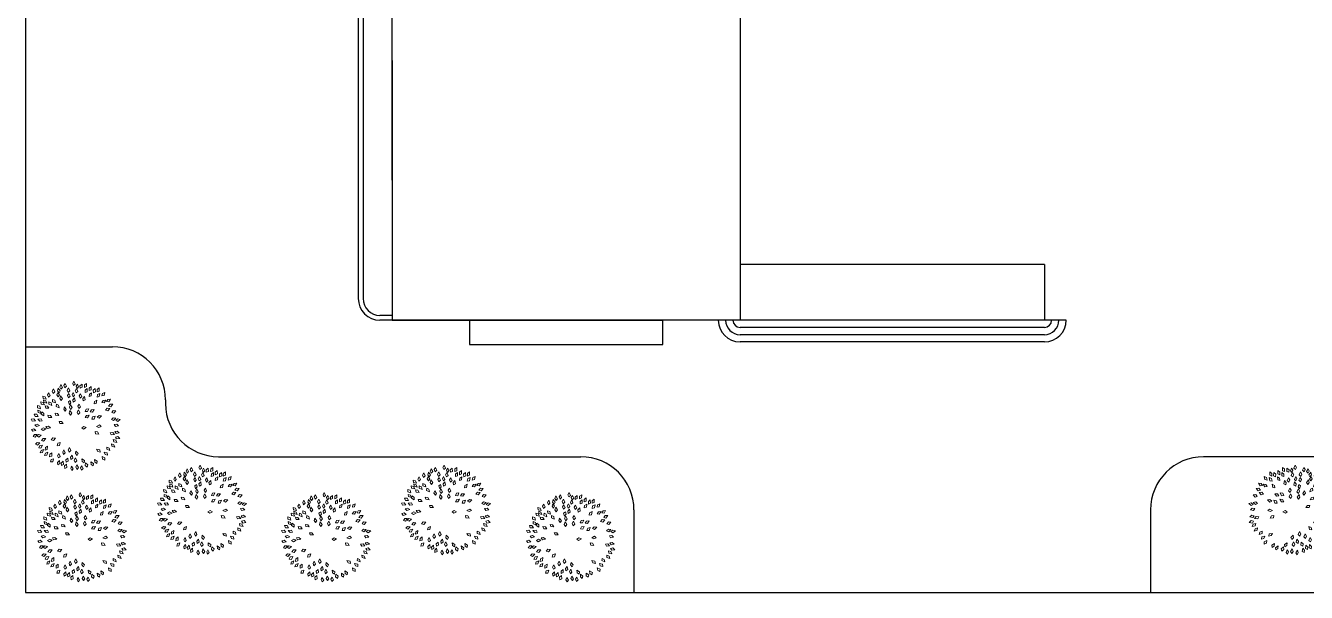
# Model space of a CAD drawing. Header units: millimetres. Extents: x 1593 to 1813, y 960 to 1110.
# Drawn here: x 1699.73 to 1720.94, y 1043.42 to 1052.81 of the extents above; entities that cross this region are included whole.
import ezdxf

# ---------------------------------------------------------------- set-up
doc = ezdxf.new("R2010")
doc.units = ezdxf.units.MM
doc.layers.add('1st floor', color=7, linetype='Continuous')
doc.layers.add('windows', color=131, linetype='Continuous')
doc.layers.add('trees', color=124, linetype='Continuous', lineweight=13)

# ---------------------------------------------------------------- blocks, each defined once
blk = doc.blocks.new('Paper Tree Plan')
at = {"layer": 'trees'}
for points in [[(-97.2, 230.6), (-96.9, 246.8), (-110.4, 257.4), (-111, 236.5)], [(-66.2, 252.1), (-66.9, 268.2), (-81, 278), (-80.3, 257.1)], [(-38.1, 246.4), (-37.5, 262.5), (-50.8, 273.3), (-51.8, 252.5)], [(-18.1, 244.6), (-11.9, 259.5), (-20.5, 274.3), (-28.7, 255.1)], [(4.3, 263.7), (10.6, 278.5), (2.1, 293.4), (-6.3, 274.3)], [(61.5, 248.8), (67.8, 263.7), (59.2, 278.5), (50.9, 259.4)], [(87.3, 240.3), (95.4, 254.3), (88.7, 270.1), (78.1, 252.1)], [(-212.7, 158.6), (-220.9, 172.5), (-237.9, 174.5), (-227.5, 156.4)], [(-182, 195.7), (-185, 211.6), (-200.3, 219.2), (-196.7, 198.7)], [(-149.3, 188.9), (-152.9, 204.6), (-168.6, 211.5), (-164, 191.2)], [(-149.4, 222), (-149.5, 238.2), (-163.2, 248.4), (-163.3, 227.6)], [(-125.4, 217.1), (-124.6, 233.2), (-137.6, 244.3), (-139, 223.4)], [(-97, 192.2), (-99.2, 208.2), (-114.1, 216.6), (-111.5, 195.9)], [(-70.8, 217.9), (-71.1, 234), (-84.9, 244.1), (-84.7, 223.2)], [(-58, 163.5), (-55.6, 179.4), (-67.6, 191.7), (-70.9, 171.1)], [(-38.2, 181.1), (-31.9, 195.9), (-40.4, 210.8), (-48.8, 191.7)], [(-12.8, 215.6), (-6.6, 230.5), (-15.3, 245.3), (-23.5, 226.1)], [(7.3, 154.7), (10.4, 170.5), (-1.1, 183.3), (-5.3, 162.8)], [(8.3, 189.4), (14.7, 204.2), (6.3, 219.1), (-2.2, 200.1)], [(38.3, 183.1), (44.6, 198), (36, 212.8), (27.7, 193.7)], [(40.3, 219.1), (46.6, 234), (38.1, 248.8), (29.7, 229.7)], [(87, 166.2), (95.7, 179.8), (89.8, 195.9), (78.3, 178.4)], [(100.3, 217.1), (110.6, 229.5), (106.7, 246.2), (93.2, 230.3)], [(105.1, 189.7), (114, 203.2), (108.4, 219.3), (96.7, 202.1)], [(142.9, 172.9), (127.8, 167.1), (123, 150.7), (142.6, 157.9)], [(137.9, 212.8), (144.3, 227.7), (135.7, 242.5), (127.4, 223.4)], [(169.7, 187.4), (176, 202.2), (167.5, 217.1), (159.1, 198)], [(201.7, 169.8), (186.5, 164.6), (181.2, 148.3), (201, 154.9)], [(206.9, 194.3), (191.3, 190.3), (184.7, 174.5), (205, 179.5)], [(-245.8, 87.1), (-255.9, 99.6), (-273.1, 99), (-260.1, 82.7)], [(-225.7, 129.3), (-236, 141.7), (-253.1, 141), (-239.9, 124.8)], [(-205.3, 102.7), (-215.7, 115), (-232.8, 114), (-219.5, 98)], [(-181.7, 153.3), (-190.7, 166.7), (-207.8, 167.7), (-196.3, 150.3)], [(-129.7, 144.6), (-133.1, 160.4), (-148.7, 167.6), (-144.5, 147.2)], [(-104.2, 91.5), (-113.2, 104.9), (-130.3, 105.9), (-118.8, 88.5)], [(-71.1, 93.5), (-77.9, 108.2), (-94.6, 111.8), (-86.1, 92.8)], [(-29.7, 113.1), (-23.4, 128), (-31.9, 142.8), (-40.3, 123.7)], [(-25.4, 74.9), (-19.1, 89.8), (-27.6, 104.6), (-36, 85.5)], [(24.4, 107.8), (31.6, 122.2), (24, 137.6), (14.4, 119)], [(24.8, 70.5), (34.1, 83.7), (28.7, 100), (16.6, 83)], [(26, 165.8), (21.7, 150.3), (32.2, 136.7), (37.9, 156.8)], [(60.3, 95), (69.7, 108.2), (64.6, 124.5), (52.3, 107.6)], [(117.8, 141.4), (103.1, 134.6), (99.5, 117.9), (118.5, 126.5)], [(166.2, 157), (151.6, 150.2), (147.9, 133.5), (166.9, 142)], [(191.3, 130.8), (175.2, 129.3), (166.3, 114.7), (187, 116.5)], [(220, 156.7), (204.1, 153.7), (196.5, 138.4), (217, 142)], [(213.9, 91), (200.9, 81.5), (200.6, 64.4), (217.6, 76.5)], [(238.6, 101.3), (223.4, 96.1), (218, 79.8), (237.8, 86.4)], [(242.5, 133.5), (227.1, 128.5), (221.6, 112.2), (241.5, 118.6)], [(-273.1, 35.6), (-285.9, 45.4), (-302.4, 40.8), (-286, 28)], [(-262.8, 8.7), (-278.8, 10.9), (-290.8, -1.3), (-270.2, -4.3)], [(-244.6, 40.6), (-256.3, 51.7), (-273.2, 48.9), (-258.3, 34.3)], [(-150.9, 56.9), (-162.7, 67.9), (-179.6, 64.9), (-164.4, 50.6)], [(-176.4, -5.3), (-161.7, -12.2), (-146.6, -4.1), (-165.4, 4.9)], [(-115.2, 42.5), (-120.5, 57.8), (-136.8, 63), (-130.1, 43.3)], [(-72.5, 53.1), (-80, 67.4), (-96.9, 70.2), (-87.4, 51.7)], [(99.6, 28.6), (83.5, 28.3), (73.4, 14.4), (94.3, 14.6)], [(126.6, 83.2), (110.6, 81.3), (102, 66.5), (122.7, 68.8)], [(173.4, 68.7), (157.3, 67.7), (147.9, 53.4), (168.7, 54.5)], [(211.4, 31.8), (227.4, 30), (239.2, 42.5), (218.5, 45)], [(258.5, 6.5), (243, 11.2), (229.2, 1.1), (249.1, -5.2)], [(263.1, 75.6), (247, 75.3), (236.8, 61.5), (257.7, 61.6)], [(282.8, 43.4), (266.7, 44.8), (255.2, 32.1), (276, 30.1)], [(-270.1, -74.4), (-286, -71.5), (-298.6, -83.1), (-278.1, -87.1)], [(-266.1, -38.8), (-281.9, -35.5), (-294.8, -46.8), (-274.4, -51.3)], [(-236.3, -46.7), (-252.3, -45), (-264, -57.5), (-243.3, -59.9)], [(-136.7, -37.8), (-152.7, -40.1), (-160.9, -55.1), (-140.3, -52.4)], [(-48.8, -13.7), (-62.8, -5.7), (-78.6, -12.5), (-60.5, -23)], [(151.5, -92), (140.9, -79.8), (123.8, -81), (137.4, -96.9)], [(185.9, -5.6), (170.2, -2.1), (157.2, -13.2), (177.5, -17.9)], [(216.9, -22.5), (202.9, -14.5), (187.1, -21.2), (205.1, -31.7)], [(215.4, -96.4), (205.1, -84), (188, -84.8), (201.2, -101)], [(246.8, -67.4), (234.3, -57.1), (217.7, -61.1), (233.6, -74.5)], [(270.9, -70.3), (260.8, -57.7), (243.7, -58.2), (256.5, -74.6)], [(281.2, -24.4), (265.4, -20.9), (252.3, -31.9), (272.6, -36.7)], [(-256.4, -91.1), (-272.2, -94.3), (-279.6, -109.8), (-259.1, -105.8)], [(-245.2, -119.4), (-260.5, -124.6), (-265.9, -140.8), (-246.1, -134.4)], [(-214.8, -139.8), (-229.4, -146.8), (-232.9, -163.5), (-213.9, -154.8)], [(-170.6, -172.7), (-154.7, -170.1), (-146.7, -154.9), (-167.3, -158.1)], [(-19, -195), (-7.9, -183.3), (-10.7, -166.4), (-25.2, -181.4)], [(34, -173.5), (40.3, -158.6), (31.8, -143.8), (23.4, -162.9)], [(70, -188.3), (76.3, -173.5), (67.8, -158.6), (59.4, -177.7)], [(112.5, -131), (107.8, -115.6), (91.7, -109.7), (97.6, -129.7)], [(191.4, -160), (189.8, -144), (175.2, -135.1), (177.1, -155.9)], [(223.1, -177.2), (217.8, -162), (201.4, -156.9), (208.2, -176.6)], [(233.5, -144.9), (225.7, -130.8), (208.8, -128.3), (218.7, -146.7)], [(255.7, -121.5), (244.2, -110.2), (227.2, -112.8), (242, -127.5)], [(-218.9, -193.5), (-203.3, -189.4), (-196.9, -173.5), (-217.1, -178.7)], [(-200.5, -225.9), (-186, -218.8), (-182.8, -202), (-201.6, -211)], [(-148.3, -247.8), (-134.6, -239.3), (-132.9, -222.3), (-150.8, -233.1)], [(-123.9, -263.8), (-110.6, -254.7), (-109.7, -237.6), (-127.1, -249.2)], [(-84.1, -271.7), (-72.3, -260.7), (-74, -243.7), (-89.4, -257.7)], [(-65, -243.8), (-51.3, -235.3), (-49.7, -218.2), (-67.5, -229)], [(-6.5, -241.4), (-0.2, -226.5), (-8.7, -211.7), (-17, -230.8)], [(22.3, -221.4), (25.3, -205.6), (13.7, -192.9), (9.7, -213.4)], [(53.5, -239.9), (54.7, -223.8), (41.8, -212.5), (40.1, -233.3)], [(84, -261.5), (86, -245.5), (73.8, -233.5), (70.9, -254.2)], [(104, -211.7), (110.3, -196.8), (101.7, -182), (93.4, -201.1)], [(107.5, -256.8), (110, -240.8), (98, -228.5), (94.6, -249.1)], [(156.4, -238.1), (151.8, -222.6), (135.7, -216.6), (141.5, -236.7)], [(161.8, -203.9), (161.1, -187.8), (146.9, -178.1), (147.7, -198.9)], [(194.8, -195.4), (190, -180), (173.9, -174.2), (179.9, -194.2)], [(-46.7, -292.3), (-40.4, -277.4), (-49, -262.6), (-57.3, -281.7)], [(-19.6, -286.5), (-10.5, -273.2), (-16, -257), (-27.9, -274.1)], [(15.3, -295.1), (23.7, -281.4), (17.5, -265.4), (6.4, -283.1)], [(63.1, -280.4), (64.8, -264.4), (52.2, -252.7), (49.9, -273.5)]]:
    blk.add_lwpolyline(points, close=True, dxfattribs=at)

msp = doc.modelspace()

# ---------------------------------------------------------------- linework, layer by layer
at = {"extrusion": (0, -1, 6.12323e-17)}
for p, q in [((1711.198, 1047.928), (1705.8, 1047.928)), ((1705.8, 1047.928, 0.24), (1705.8, 1047.928, 2.843)), ((1705.8, 1047.928, 2.843), (1706.2, 1047.928, 2.843)), ((1707.2, 1047.928, 2.843), (1705.8, 1047.928, 2.843)), ((1705.8, 1047.928, 0.24), (1705.8, 1047.928)), ((1706.2, 1047.928, 2.843), (1706.4, 1047.928, 2.843)), ((1707.12, 1047.928, 1.254), (1706.32, 1047.928, 1.254)), ((1707.12, 1047.928, 1.576), (1706.32, 1047.928, 1.576)), ((1707.12, 1047.928, 0.931), (1706.32, 1047.928, 0.931)), ((1706.7, 1047.928, 1.911), (1706.681, 1047.928, 1.911)), ((1706.681, 1047.928, 1.911), (1706.71, 1047.928, 1.867)), ((1706.72, 1047.928, 1.911), (1706.7, 1047.928, 1.911)), ((1706.72, 1047.928, 1.867), (1706.72, 1047.928, 0.64)), ((1706.72, 1047.928, 1.911), (1706.74, 1047.928, 1.911)), ((1706.759, 1047.928, 1.911), (1706.73, 1047.928, 1.867)), ((1706.74, 1047.928, 1.911), (1706.759, 1047.928, 1.911)), ((1708.68, 1047.928, 3.353), (1707.08, 1047.928, 3.353)), ((1707.08, 1047.928, 3.353), (1707.812, 1047.928, 0.24)), ((1710.062, 1047.928, 2.427), (1707.298, 1047.928, 2.427)), ((1707.546, 1047.928, 2.307), (1707.881, 1047.928, 0.88)), ((1709.814, 1047.928, 2.307), (1707.546, 1047.928, 2.307)), ((1709.671, 1047.928, 0.76), (1707.689, 1047.928, 0.76)), ((1707.812, 1047.928, 0.24), (1709.548, 1047.928, 0.24)), ((1709.479, 1047.928, 0.88), (1707.881, 1047.928, 0.88)), ((1709.457, 1047.928, 0.24), (1708.017, 1047.928, 0.24)), ((1708.68, 1047.928, 0.24), (1709.48, 1047.928, 0.24)), ((1708.68, 1047.928, 3.353), (1710.28, 1047.928, 3.353)), ((1709.814, 1047.928, 2.307), (1709.479, 1047.928, 0.88)), ((1710.28, 1047.928, 3.353), (1709.548, 1047.928, 0.24)), ((1711.56, 1047.928, 2.843), (1710.16, 1047.928, 2.843)), ((1711.32, 1047.928, 0.06), (1711.198, 1047.928, 0.06)), ((1711.32, 1047.928, 0.06), (1711.32, 1047.928, 0.12)), ((1711.44, 1047.928, 0.12), (1711.32, 1047.928, 0.12)), ((1711.44, 1047.928, 0.12), (1711.44, 1047.928, 0.18)), ((1711.56, 1047.928, 0.18), (1711.44, 1047.928, 0.18)), ((1711.56, 1047.928, 0.18), (1711.56, 1047.928, 2.843)), ((1711.56, 1047.928, 2.843), (1711.56, 1047.928, 0.24)), ((1716.597, 1047.928, 0.18), (1716.597, 1047.928, 3.68)), ((1716.717, 1047.928, 0.18), (1716.597, 1047.928, 0.18)), ((1716.717, 1047.928, 0.12), (1716.717, 1047.928, 0.18)), ((1716.837, 1047.928, 0.12), (1716.717, 1047.928, 0.12)), ((1716.837, 1047.928, 0.06), (1716.837, 1047.928, 0.12)), ((1716.957, 1047.928, 0.06), (1716.837, 1047.928, 0.06)), ((1716.957, 1047.928), (1716.957, 1047.928, 0.06))]:
    msp.add_line(p, q, dxfattribs=at)
at = {"extrusion": (0, -1, 6.12323e-17), "elevation": -1047.928}
msp.add_lwpolyline([(1706.697, 1.887), (1706.3, 1.887), (1706.3, 0.62), (1707.14, 0.62), (1707.14, 1.887), (1706.743, 1.887)], dxfattribs=at)
msp.add_lwpolyline([(1707.12, 1.867), (1706.32, 1.867), (1706.32, 0.64), (1707.12, 0.64)], close=True, dxfattribs=at)
at = {"elevation": 3.353}
msp.add_lwpolyline([(1710.28, 1047.928), (1707.08, 1047.928), (1707.08, 1047.528), (1710.28, 1047.528)], close=True, dxfattribs=at)
at = {"extrusion": (0, -1, 6.12323e-17)}
msp.add_arc((1706.759, 1.911, -1047.928), 0.0004, 326.1731, 90, dxfattribs=at)
at = {"layer": '1st floor'}
for p, q in [((1705.237, 1056.132), (1705.237, 1048.288)), ((1705.8, 1050.248), (1705.8, 1056.132)), ((1705.317, 1053.408), (1705.317, 1048.288)), ((1711.56, 1053.408), (1711.56, 1048.852)), ((1705.8, 1052.23), (1705.8, 1049.83)), ((1705.8, 1051.239), (1705.8, 1051.639)), ((1705.8, 1050.328), (1705.8, 1047.928)), ((1711.56, 1050.147), (1711.56, 1047.928)), ((1716.597, 1048.852), (1711.56, 1048.852)), ((1713.678, 1048.852), (1711.56, 1048.852)), ((1716.597, 1048.852), (1716.597, 1047.928)), ((1705.8, 1048.008), (1705.597, 1048.008)), ((1716.597, 1047.928), (1705.597, 1047.928)), ((1711.32, 1047.928), (1711.32, 1047.928)), ((1711.44, 1047.928), (1711.44, 1047.928)), ((1716.597, 1047.808), (1711.56, 1047.808)), ((1711.56, 1047.808), (1711.56, 1047.808)), ((1716.597, 1047.808), (1716.557, 1047.808)), ((1716.597, 1047.808), (1716.597, 1047.808)), ((1716.717, 1047.928), (1716.717, 1047.928)), ((1716.837, 1047.928), (1716.837, 1047.928)), ((1716.957, 1047.928), (1716.957, 1047.928)), ((1711.56, 1047.568), (1711.558, 1047.568)), ((1716.597, 1047.688), (1711.56, 1047.688)), ((1711.56, 1047.688), (1711.56, 1047.688)), ((1716.597, 1047.568), (1711.56, 1047.568)), ((1716.597, 1047.688), (1716.597, 1047.688)), ((1716.597, 1047.568), (1716.597, 1047.568)), ((1699.73, 1047.488), (1701.167, 1047.488)), ((1702.047, 1046.609), (1702.047, 1046.546)), ((1702.926, 1045.667), (1708.923, 1045.667)), ((1728.446, 1045.667), (1719.234, 1045.667)), ((1709.802, 1044.787), (1709.802, 1043.42)), ((1718.355, 1044.787), (1718.355, 1043.42))]:
    msp.add_line(p, q, dxfattribs=at)
msp.add_lwpolyline([(1731.73, 1067.42), (1699.73, 1067.42), (1699.73, 1043.42), (1731.73, 1043.42)], close=True, dxfattribs=at)
for centre, radius, start, end in [((1705.597, 1048.288), 0.36, 180, 270), ((1705.597, 1048.288), 0.28, 180, 270), ((1711.558, 1047.928), 0.36, 180.2587, 270), ((1711.56, 1047.928), 0.24, 180, 270), ((1711.56, 1047.928), 0.12, 180, 270), ((1716.597, 1047.928), 0.12, 270, 0), ((1716.597, 1047.928), 0.24, 270, 0), ((1716.597, 1047.928), 0.36, 270, 0), ((1701.167, 1046.609), 0.879, 0, 90), ((1702.926, 1046.546), 0.879, 180, 270), ((1708.923, 1044.787), 0.879, 0, 90), ((1719.234, 1044.787), 0.879, 90, 180)]:
    msp.add_arc(centre, radius, start, end, dxfattribs=at)
at = {"layer": 'windows', "extrusion": (0, -1, 6.12323e-17)}
for centre in [(1707.471, 2.997, -1047.928), (1707.854, 2.997, -1047.928), (1708.236, 2.997, -1047.928), (1709.124, 2.997, -1047.928), (1709.506, 2.997, -1047.928), (1709.889, 2.997, -1047.928)]:
    msp.add_circle(centre, 0.107, dxfattribs=at)

# ---------------------------------------------------------------- block references
at = {"layer": 'trees', "yscale": 0.002520000000004075}
for p, xscale, zscale in [((1700.536, 1046.18), -0.002520000000004075, 0.00252), ((1702.626, 1044.788), -0.002520000000004075, 0.00252), ((1706.667, 1044.788), -0.002520000000004075, 0.00252), ((1720.742, 1044.788), 0.002520000000004075, 0.002520000000004075), ((1700.641, 1044.336), -0.002520000000004075, 0.00252), ((1704.681, 1044.336), -0.002520000000004075, 0.00252), ((1708.733, 1044.336), -0.002520000000004075, 0.00252)]:
    msp.add_blockref('Paper Tree Plan', p, dxfattribs=dict(at, xscale=xscale, zscale=zscale))

doc.saveas('drawing.dxf')
